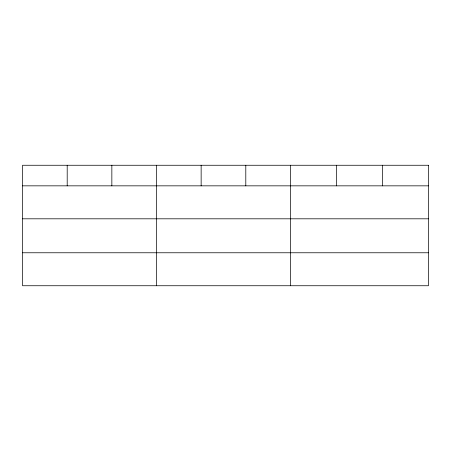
<?xml version="1.0" encoding="UTF-8"?>
<svg xmlns="http://www.w3.org/2000/svg" width="451" height="451" viewBox="0 0 451 451"><rect width="100%" height="100%" fill="white"/><g stroke="black" fill="none" stroke-linecap="round" stroke-linejoin="round"><path stroke-width="0.68" d="M22.55 185.84L428.45 185.84M22.55 218.808L428.45 218.808M22.55 252.769L428.45 252.769M382.448 165.263L382.448 185.84M336.446 165.263L336.446 185.84M290.444 165.263L290.444 285.737M245.795 165.263L245.795 185.84M201.146 165.263L201.146 185.84M156.497 165.263L156.497 285.737M111.848 165.263L111.848 185.84M67.199 165.263L67.199 185.84M428.45 165.263L22.55 165.263L22.55 285.737L428.45 285.737L428.45 165.263"/></g></svg>
